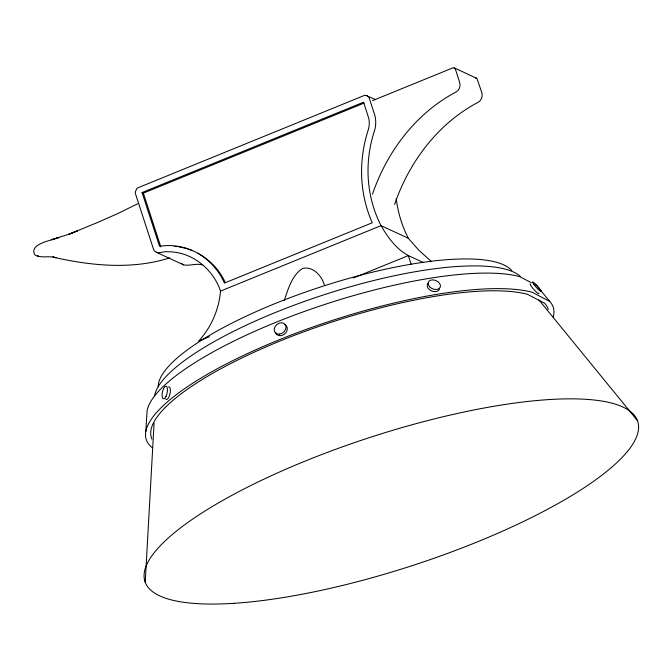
<?xml version="1.0" encoding="UTF-8"?>
<svg xmlns="http://www.w3.org/2000/svg" width="671" height="671" viewBox="0 0 671 671"><rect width="100%" height="100%" fill="white"/><g stroke="black" fill="none" stroke-linecap="round" stroke-linejoin="round"><path stroke-width="1.01" d="M145.221 582.285L154.07 423.25M145.842 431.294L147.092 410.66A206.333 53.747 -18 0 1 303.854 311.638A206.333 53.747 -18 0 1 519.673 276.611L531.432 282.751M375.626 99.627L365.586 95.307A4.211 3.909 -65.2 0 0 363.967 95.592L138.26 187.654A4.487 4.169 -65.2 0 0 136.758 188.652L135.29 192.049A5.217 4.848 -65.2 0 0 135.534 193.927L153.416 248.941A6.19 5.754 -65.2 0 0 154.716 251.147C158.423 254.762 164.026 250.719 168.354 251.784C192.007 251.742 213.168 269.071 220.524 291.097C218.972 309.557 211.172 327.364 198.725 341.069L209.327 336.75M372.48 194.213C386.932 151.688 415.995 112.996 456.205 91.927C459.635 90.073 460.742 85.544 459.551 82.013L455.374 69.147A2.541 2.357 -65.2 0 0 454.988 68.425L453.017 67.805L372.556 100.625M394.623 204.454C409.075 161.929 438.129 123.238 478.348 102.168C481.778 100.314 482.877 95.785 481.694 92.254L476.955 78.465L454.183 67.805M284.127 300.608C288.32 289.092 291.65 275.513 302.546 268.442C312.946 265.892 321.803 275.789 324.353 284.982M137.916 203.657L118.012 213.445L98.327 222.16L68.417 234.498L77.509 230.799L69.784 233.953L51.315 239.765L59.191 237.341C53.646 240.134 28.048 243.422 34.959 254.988C41.459 258.612 49.184 255.349 56.02 257.79C93.168 266.026 132.9 269.541 169.671 257.932M224.928 281.803C213.739 257.563 185.959 241.87 159.53 246.291L142.067 192.543L363.59 102.193L368.807 118.515A21.782 20.239 -65.2 0 1 368.488 129.142C363.489 144.231 361.132 160.159 361.644 176.045A128.824 119.74 -65.2 0 0 371.365 220.717L372.304 222.755L224.416 283.07C219.056 270.732 209.696 260.197 198.088 253.378M142.067 192.543L143.351 193.131L363.908 103.183M220.524 291.097L381.011 225.641L408.287 238.255L418.981 250.375L431.26 261.388M353.399 277.987L408.337 255.584L423.544 262.613M475.378 77.979L476.326 78.046M174.267 246.416L177.11 246.618M202.374 264.886C196.117 263.066 189.599 266.202 183.502 264.852L156.226 252.237M178.981 246.878L185.464 248.195L192.602 250.644M37.828 256.129L38.742 256.339L37.375 256.028M56.02 257.79L52.959 256.951L54.166 257.287M534.846 284.538L536.548 285.427L549.725 301.422A213.965 55.743 -18 0 1 553.223 317.081M549.725 301.422L532.22 292.279A213.965 55.743 -18 0 0 277.4 340.507A213.965 55.743 -18 0 0 152.283 447.674M183.502 264.852L182.453 264.189M367.163 95.71L368.471 96.75A4.89 4.546 -65.2 0 1 369.302 98.268L374.821 115.261A27.553 25.607 -65.2 0 1 374.309 131.34C369.696 145.406 367.624 160.268 368.077 175.064A123.263 114.573 -65.2 0 0 381.019 225.641C387.813 237.349 396.192 248.983 408.337 255.584L411.231 264.483M538.905 299.937L637.45 420.616M143.351 193.131L160.814 246.886M408.295 238.255A123.263 114.573 -65.2 0 1 396.2 198.465M181.992 263.762A6.19 5.754 -65.2 0 1 181.573 263.275M154.565 395.756A194.355 50.627 -18 0 1 322.835 295.148A194.355 50.627 -18 0 1 520.151 276.217M158.222 386.764A186.874 48.681 -18 0 1 319.371 287.364A186.874 48.681 -18 0 1 511.747 270.656M151.906 439.128A208.53 54.326 -18 0 1 293.202 335.802A208.53 54.326 -18 0 1 527.574 294.343L544.634 303.25A208.53 54.326 -18 0 1 548.224 309.541M439.547 288.438A6.475 4.445 23.1 0 1 431.369 290.837A6.475 4.445 23.1 0 1 428.182 283.212M168.547 386.832A6.475 2.399 -78.1 0 1 169.973 394.003A6.475 2.399 -78.1 0 1 165.703 399.002M284.756 324.689A6.475 5.083 -40 0 1 284.655 333.923A6.475 5.083 -40 0 1 275.571 332.355M538.704 293.042A6.475 0.856 48.3 0 1 534.141 289.771A6.475 0.856 48.3 0 1 530.686 284.185M234.179 603.304A259.065 67.486 -18 0 0 635.244 439.731A259.065 67.486 -18 0 0 304.584 461.329A259.065 67.486 -18 0 0 234.179 603.304M429.616 286.777A6.475 4.445 23.1 0 0 440.159 287.389A6.475 4.445 23.1 0 0 433.055 279.882A6.475 4.445 23.1 0 0 429.616 286.777M165.989 396.418A6.475 2.399 -78.1 0 0 166.24 386.228A6.475 2.399 -78.1 0 0 162.072 394.925A6.475 2.399 -78.1 0 0 165.989 396.418M279.664 334.099A6.475 5.083 -40 0 0 285.469 324.873A6.475 5.083 -40 0 0 275.211 326.45A6.475 5.083 -40 0 0 279.664 334.099M533.973 284.546A6.475 0.856 48.3 0 0 541.187 291.659A6.475 0.856 48.3 0 0 535.643 284.185A6.475 0.856 48.3 0 0 533.973 284.546"/></g></svg>
